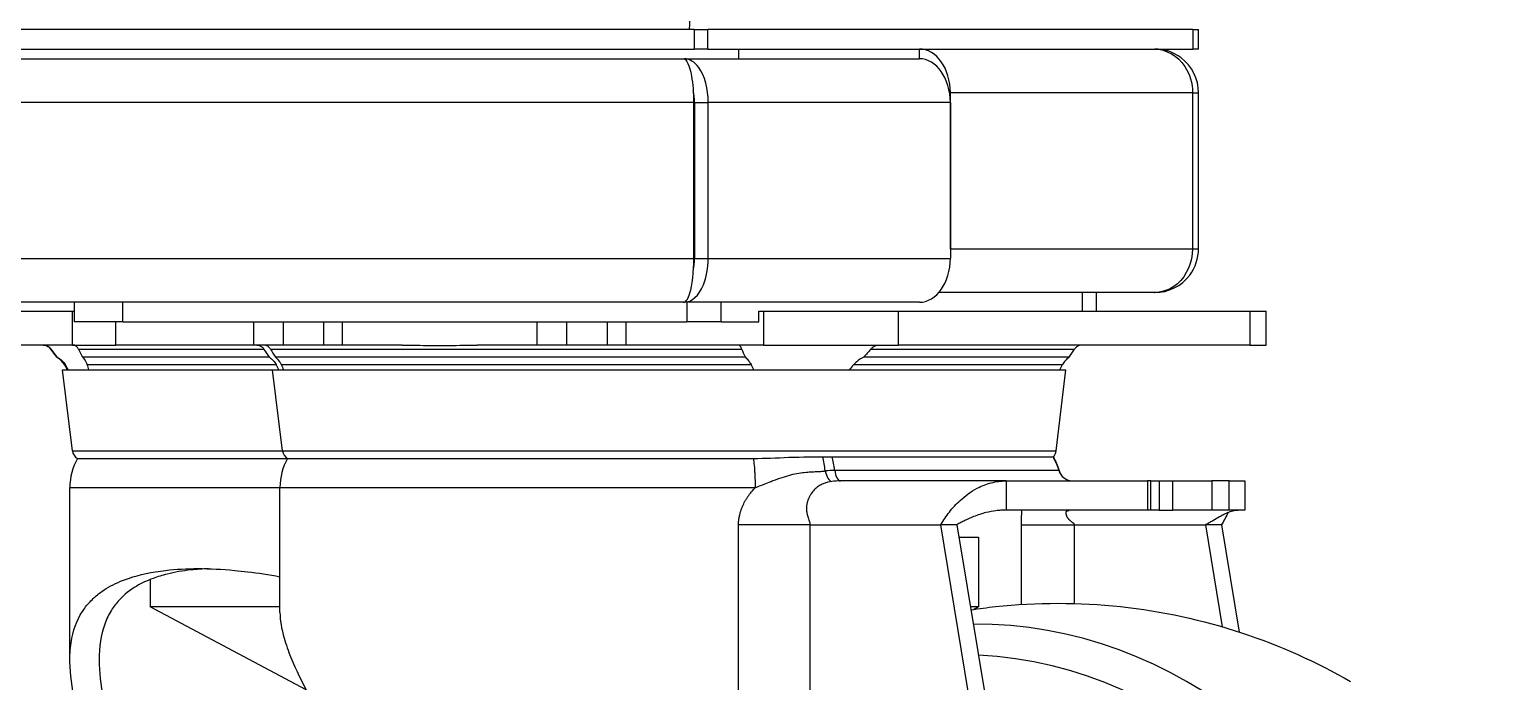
# Model space of a CAD drawing. Header units: millimetres. Extents: x 176 to 2516, y 143 to 1610.
# Drawn here: x 2351.5 to 2503, y 267.4 to 334.3 of the extents above; entities that cross this region are included whole.
import ezdxf

# ---------------------------------------------------------------- set-up
doc = ezdxf.new("R2010")
doc.units = ezdxf.units.MM
doc.layers.add('Widoczne (ISO)', color=7, linetype='Continuous', lineweight=25)

msp = doc.modelspace()

# ---------------------------------------------------------------- linework, layer by layer
at = {"layer": 'Widoczne (ISO)'}
for p, q in [((2419.77, 334.33), (2197.73, 334.33)), ((2419.77, 334.33), (2419.77, 332.33)), ((2419.77, 334.33), (2421.19, 334.33)), ((2421.19, 332.33), (2421.19, 334.33)), ((2471.02, 334.33), (2421.19, 334.33)), ((2471.02, 334.33), (2471.6, 334.33)), ((2471.02, 334.33), (2471.02, 332.33)), ((2471.6, 332.33), (2471.6, 334.33)), ((2197.73, 332.33), (2419.77, 332.33)), ((2421.19, 332.33), (2419.77, 332.33)), ((2421.19, 332.33), (2471.02, 332.33)), ((2424.38, 331.33), (2424.38, 332.33)), ((2442.92, 331.33), (2442.92, 332.33)), ((2467.1, 332.33), (2467.1, 332.33)), ((2471.6, 332.33), (2471.02, 332.33)), ((1823.28, 331.33), (2418.69, 331.33)), ((2418.69, 331.33), (2418.78, 331.33)), ((2418.78, 331.31), (2418.78, 331.33)), ((2418.78, 331.33), (2442.92, 331.33)), ((2419.72, 327.83), (2419.69, 327.83)), ((2419.72, 327.83), (2419.72, 326.83)), ((2446.1, 327.83), (2446.02, 327.83)), ((2470.98, 327.83), (2446.1, 327.83)), ((2446.1, 311.83), (2446.1, 327.83)), ((2470.98, 327.83), (2470.98, 311.83)), ((2470.98, 327.83), (2471.6, 327.83)), ((2471.6, 311.83), (2471.6, 327.83)), ((2419.72, 326.83), (1822.25, 326.83)), ((2419.72, 326.83), (2419.72, 310.83)), ((2419.81, 326.83), (2419.81, 310.83)), ((2419.81, 326.83), (2421.23, 326.83)), ((2421.23, 310.83), (2421.23, 326.83)), ((2446.1, 326.83), (2421.23, 326.83)), ((2446.1, 326.83), (2446.1, 310.83)), ((1822.25, 310.83), (2419.72, 310.83)), ((2419.81, 310.83), (2421.23, 310.83)), ((2421.23, 310.83), (2446.1, 310.83)), ((2446.1, 311.83), (2470.98, 311.83)), ((2470.98, 311.83), (2471.6, 311.83)), ((2418.69, 306.33), (1823.28, 306.33)), ((2356.1, 306.33), (2356.1, 304.33)), ((2361.1, 304.33), (2361.1, 306.33)), ((2418.69, 306.33), (2418.78, 306.33)), ((2418.78, 306.35), (2418.78, 306.33)), ((2442.92, 306.33), (2418.78, 306.33)), ((2419.03, 306.33), (2419.03, 304.33)), ((2422.57, 304.33), (2422.57, 306.33)), ((2467.06, 307.33), (2444.92, 307.33)), ((2459.64, 307.33), (2459.64, 305.43)), ((2461.1, 305.43), (2461.1, 307.33)), ((2467.06, 307.33), (2467.1, 307.33)), ((2467.1, 307.33), (2467.1, 307.33)), ((2338.02, 305.43), (2355.92, 305.43)), ((2355.92, 305.43), (2356.1, 305.43)), ((2355.92, 301.93), (2355.92, 305.43)), ((2426.44, 305.43), (2426.92, 305.43)), ((2426.44, 304.33), (2426.44, 305.43)), ((2426.92, 305.43), (2440.79, 305.43)), ((2426.92, 305.43), (2426.92, 301.93)), ((2440.79, 305.43), (2476.86, 305.43)), ((2440.79, 301.93), (2440.79, 305.43)), ((2476.86, 305.43), (2478.54, 305.43)), ((2476.86, 305.43), (2476.86, 301.93)), ((2478.54, 301.93), (2478.54, 305.43)), ((2361.1, 304.33), (2356.1, 304.33)), ((2360.37, 301.93), (2360.37, 304.33)), ((2361.1, 304.33), (2419.03, 304.33)), ((2374.51, 304.33), (2374.51, 301.93)), ((2377.56, 304.33), (2377.56, 301.93)), ((2381.72, 304.33), (2381.72, 301.93)), ((2383.66, 301.93), (2383.66, 304.33)), ((2403.63, 304.33), (2403.63, 301.93)), ((2406.68, 304.33), (2406.68, 301.93)), ((2410.84, 304.33), (2410.84, 301.93)), ((2412.78, 304.33), (2412.78, 301.93)), ((2422.57, 304.33), (2419.03, 304.33)), ((2422.57, 304.33), (2426.44, 304.33)), ((2355.92, 301.93), (2338.02, 301.93)), ((2355.92, 301.93), (2360.37, 301.93)), ((2374.51, 301.93), (2360.37, 301.93)), ((2377.56, 301.93), (2374.51, 301.93)), ((2381.72, 301.93), (2377.56, 301.93)), ((2383.66, 301.93), (2381.72, 301.93)), ((2389.79, 301.93), (2383.66, 301.93)), ((2403.63, 301.93), (2397.5, 301.93)), ((2406.68, 301.93), (2403.63, 301.93)), ((2410.84, 301.93), (2406.68, 301.93)), ((2412.78, 301.93), (2410.84, 301.93)), ((2426.92, 301.93), (2412.78, 301.93)), ((2426.92, 301.93), (2440.79, 301.93)), ((2476.86, 301.93), (2440.79, 301.93)), ((2476.86, 301.93), (2478.54, 301.93)), ((2353.71, 301.52), (2353.73, 301.52)), ((2354.32, 300.68), (2353.71, 301.52)), ((2354.36, 300.68), (2354.32, 300.68)), ((2356.54, 301.52), (2375.59, 301.52)), ((2376.15, 300.68), (2356.94, 300.68)), ((2376.25, 301.52), (2424.68, 301.52)), ((2425.04, 300.68), (2376.76, 300.68)), ((2458.3, 300.68), (2437.2, 300.68)), ((2437.92, 301.52), (2458.86, 301.52)), ((2354.9, 299.39), (2376.48, 299.39)), ((2355.91, 291.07), (2354.9, 299.39)), ((2355.09, 299.93), (2355.17, 299.93)), ((2355.4, 299.39), (2355.09, 299.93)), ((2357.4, 299.93), (2376.84, 299.93)), ((2376.48, 299.39), (2457.98, 299.39)), ((2377.48, 291.07), (2376.48, 299.39)), ((2377.36, 299.93), (2425.63, 299.93)), ((2436.17, 299.93), (2457.62, 299.93)), ((2456.97, 291.07), (2457.98, 299.39)), ((2355.91, 291.07), (2377.48, 291.07)), ((2377.48, 291.07), (2456.97, 291.07)), ((2356.44, 290.3), (2378.02, 290.3)), ((2378.02, 290.3), (2425.9, 290.3)), ((2434.11, 289.76), (2434.11, 289.76)), ((2434.13, 289.69), (2434.13, 289.69)), ((2430.21, 288.73), (2430.21, 288.73)), ((2451.82, 287.99), (2434.83, 287.99)), ((2451.82, 287.99), (2451.82, 286.63)), ((2466.68, 287.99), (2466.35, 287.99)), ((2466.68, 287.99), (2467.56, 287.99)), ((2466.68, 284.99), (2466.68, 287.99)), ((2467.56, 287.99), (2468.95, 287.99)), ((2467.56, 287.99), (2467.56, 284.99)), ((2468.95, 284.99), (2468.95, 287.99)), ((2468.95, 287.99), (2472.96, 287.99)), ((2472.96, 287.99), (2472.96, 284.99)), ((2474.76, 287.99), (2472.96, 287.99)), ((2476.34, 287.99), (2476.34, 284.99)), ((2355.65, 287.32), (2377.23, 287.32)), ((2355.65, 269.65), (2355.65, 287.32)), ((2377.23, 287.32), (2426.08, 287.32)), ((2377.23, 274.5), (2377.23, 287.32)), ((2451.82, 286.63), (2451.82, 284.99)), ((2431.38, 285.73), (2431.38, 285.73)), ((2466.68, 284.99), (2466.35, 284.99)), ((2467.56, 284.99), (2466.68, 284.99)), ((2467.56, 284.99), (2468.95, 284.99)), ((2472.96, 284.99), (2468.95, 284.99)), ((2474.76, 284.99), (2472.96, 284.99)), ((2424.34, 208.39), (2424.34, 283.49)), ((2431.67, 283.49), (2424.34, 283.49)), ((2431.67, 283.49), (2445.11, 283.49)), ((2431.67, 283.49), (2431.67, 217.86)), ((2446.77, 283.49), (2445.11, 283.49)), ((2456.6, 213.8), (2445.11, 283.49)), ((2446.77, 283.49), (2458.27, 213.8)), ((2453.37, 283.49), (2453.37, 275.31)), ((2453.37, 283.49), (2458.86, 283.49)), ((2458.86, 283.49), (2472.3, 283.49)), ((2458.86, 275.41), (2458.86, 283.49)), ((2472.3, 283.49), (2474.03, 273.02)), ((2473.96, 283.49), (2472.3, 283.49)), ((2473.96, 283.49), (2475.78, 272.48)), ((2446.98, 282.23), (2448.98, 282.23)), ((2448.98, 282.23), (2448.98, 275.05)), ((2363.9, 277.87), (2363.9, 275.05)), ((2377.23, 275.05), (2363.9, 275.05)), ((2379.93, 266.53), (2363.9, 275.05)), ((2448.98, 275.05), (2448.17, 275.05)), ((2448.51, 274.81), (2448.98, 275.05))]:
    msp.add_line(p, q, dxfattribs=at)
for centre, radius, start, end in [((2352.9, 300.93), 1, 36.2495, 89.9983), ((2353.36, 298.93), 2, 30, 61.1309), ((2356.9, 291.19), 1, 186.9027, 242.7927), ((2378.48, 291.19), 1, 186.9027, 242.7927), ((2455.98, 291.19), 1, 313.6828, 353.0973), ((2361.65, 287.32), 6, 150.2119, 179.9991), ((2383.23, 287.32), 6, 150.2119, 179.9991)]:
    msp.add_arc(centre, radius, start, end, dxfattribs=at)
for centre, major_axis, ratio, start_param, end_param in [((2442.92, 327.83), (0, 4.5), 0.707107, 4.712389, 6.283185), ((2442.92, 326.83), (0, 4.5), 0.707107, 4.712389, 6.283185), ((2418.78, 326.83), (0, -2.5), 0.414214, 1.570796, 2.079206), ((2418.69, 327.83), (0, -2.5), 0.414214, 1.570796, 1.583872), ((2418.78, 310.83), (0, 2.5), 0.414214, 4.203979, 4.712389), ((2418.78, 311.83), (0, 2.5), 0.414214, 4.286705, 4.712389), ((2442.92, 310.83), (0, -4.5), 0.707107, 0, 1.570796), ((2431.14, 287.43), (-0.11, 6), 0.367819, 4.972837, 5.23659), ((2431.77, 287.44), (0, -6), 0.423967, 1.848386, 2.10353), ((2451.48, 287.44), (0.21, -6), 0.999075, 1.812363, 2.067507), ((2433.16, 285.82), (-4.8, -1.19), 0.631923, 4.33913, 4.539483), ((2433.77, 289.41), (0.22, -1.48), 0.39496, 4.922266, 6.134953), ((2434.14, 286.49), (-3.24, -0.4), 0.447756, 4.442807, 4.726684), ((2434.83, 289.49), (0, -1.5), 0.424097, 4.989726, 6.283194), ((2456.85, 287.5), (0.4, 1.58), 0.095325, 6.117416, 6.305226), ((2456.85, 287.5), (0.4, 1.58), 0.095325, 6.117286, 6.117416), ((2458.72, 289.41), (-4.47, -0.51), 0.990359, 1.326421, 1.367792), ((2446.94, 270.19), (13.03, 14.39), 0.268217, 0.240637, 0.290406), ((2448.73, 212.93), (0, 60.36), 0.831921, 2.696241, 6.288637), ((2447.16, 212.93), (0, -57.21), 0.831921, 4.367932, 9.386415)]:
    msp.add_ellipse(centre, major_axis=major_axis, ratio=ratio, start_param=start_param, end_param=end_param, dxfattribs=at)
for points, knots in [([(2419.33, 338.33), (2419.32, 337.01), (2419.3, 335.71), (2419.29, 334.99), (2419.29, 334.56), (2419.28, 334.33), (2419.27, 334.33)], [0, 0, 0, 0, 0.990116, 0.990116, 0.990116, 1.570796, 1.570796, 1.570796, 1.570796]), ([(2467.06, 332.33), (2468.27, 332.33), (2469.46, 331.65), (2470.19, 330.54), (2470.7, 329.77), (2470.98, 328.8), (2470.98, 327.83)], [1.570796, 1.570796, 1.570796, 1.570796, 2.495158, 2.495158, 2.495158, 3.141593, 3.141593, 3.141593, 3.141593]), ([(2471.6, 327.83), (2471.6, 329.22), (2470.92, 330.59), (2469.81, 331.42), (2469.04, 332.01), (2468.07, 332.33), (2467.1, 332.33)], [-3.141593, -3.141593, -3.141593, -3.141593, -2.217231, -2.217231, -2.217231, -1.570796, -1.570796, -1.570796, -1.570796]), ([(2418.69, 331.33), (2419, 331.33), (2419.32, 330.65), (2419.51, 329.54), (2419.65, 328.77), (2419.72, 327.8), (2419.72, 326.83)], [1.570796, 1.570796, 1.570796, 1.570796, 2.495158, 2.495158, 2.495158, 3.141593, 3.141593, 3.141593, 3.141593]), ([(2421.23, 326.83), (2421.23, 328.22), (2420.86, 329.59), (2420.25, 330.42), (2419.83, 331.01), (2419.31, 331.33), (2418.78, 331.33)], [-3.141593, -3.141593, -3.141593, -3.141593, -2.217231, -2.217231, -2.217231, -1.570796, -1.570796, -1.570796, -1.570796]), ([(2419.72, 310.83), (2419.72, 309.44), (2419.56, 308.07), (2419.31, 307.24), (2419.13, 306.65), (2418.91, 306.33), (2418.69, 306.33)], [0, 0, 0, 0, 0.924362, 0.924362, 0.924362, 1.570796, 1.570796, 1.570796, 1.570796]), ([(2418.78, 306.33), (2419.53, 306.33), (2420.28, 307.01), (2420.73, 308.12), (2421.05, 308.89), (2421.23, 309.86), (2421.23, 310.83)], [-1.570796, -1.570796, -1.570796, -1.570796, -0.646434, -0.646434, -0.646434, 0, 0, 0, 0]), ([(2470.98, 311.83), (2470.98, 310.44), (2470.39, 309.07), (2469.42, 308.24), (2468.75, 307.65), (2467.91, 307.33), (2467.06, 307.33)], [0, 0, 0, 0, 0.924362, 0.924362, 0.924362, 1.570796, 1.570796, 1.570796, 1.570796]), ([(2467.1, 307.33), (2468.49, 307.33), (2469.86, 308.01), (2470.7, 309.12), (2471.28, 309.89), (2471.6, 310.86), (2471.6, 311.83)], [-1.570796, -1.570796, -1.570796, -1.570796, -0.646434, -0.646434, -0.646434, 0, 0, 0, 0]), ([(2352.91, 301.93), (2352.97, 301.93), (2353.03, 301.92), (2353.23, 301.89), (2353.37, 301.83), (2353.58, 301.69), (2353.66, 301.61), (2353.73, 301.52)], [-0.5110562, -0.5110562, -0.5110562, -0.5110562, -0.490807, -0.490807, -0.4409007, -0.4409007, -0.4044195, -0.4044195, -0.4044195, -0.4044195]), ([(2356.54, 301.52), (2356.52, 301.55), (2356.5, 301.58), (2356.42, 301.72), (2356.33, 301.81), (2356.16, 301.91), (2356.07, 301.93), (2355.98, 301.93)], [-0.273107, -0.273107, -0.273107, -0.273107, -0.2599169, -0.2599169, -0.2101218, -0.2101218, -0.1665241, -0.1665241, -0.1665241, -0.1665241]), ([(2374.86, 301.93), (2374.91, 301.93), (2374.97, 301.92), (2375.15, 301.89), (2375.27, 301.83), (2375.46, 301.69), (2375.53, 301.61), (2375.59, 301.52)], [-0.5110562, -0.5110562, -0.5110562, -0.5110562, -0.490807, -0.490807, -0.4409007, -0.4409007, -0.4044195, -0.4044195, -0.4044195, -0.4044195]), ([(2376.25, 301.52), (2376.23, 301.55), (2376.21, 301.58), (2376.11, 301.72), (2376, 301.81), (2375.79, 301.91), (2375.69, 301.93), (2375.58, 301.93)], [-0.273107, -0.273107, -0.273107, -0.273107, -0.2599169, -0.2599169, -0.2101218, -0.2101218, -0.1665241, -0.1665241, -0.1665241, -0.1665241]), ([(2389.79, 301.93), (2390.15, 301.93), (2390.58, 301.93), (2391.78, 301.91), (2392.8, 301.9), (2393.64, 301.9), (2394.49, 301.9), (2395.51, 301.91), (2396.71, 301.93), (2397.14, 301.93), (2397.5, 301.93)], [3.5953947, 3.5953947, 3.5953947, 3.5953947, 3.7240195, 3.7240195, 4.0295041, 4.0295041, 4.0295041, 4.3349887, 4.3349887, 4.4636135, 4.4636135, 4.4636135, 4.4636135]), ([(2424.68, 301.52), (2424.65, 301.61), (2424.61, 301.69), (2424.51, 301.83), (2424.44, 301.89), (2424.36, 301.92), (2424.34, 301.93), (2424.31, 301.93)], [0.4044195, 0.4044195, 0.4044195, 0.4044195, 0.4409007, 0.4409007, 0.490807, 0.490807, 0.5110562, 0.5110562, 0.5110562, 0.5110562]), ([(2437.92, 301.52), (2437.95, 301.55), (2437.97, 301.58), (2438.12, 301.72), (2438.25, 301.81), (2438.51, 301.91), (2438.64, 301.93), (2438.77, 301.93)], [-0.273107, -0.273107, -0.273107, -0.273107, -0.2599169, -0.2599169, -0.2101218, -0.2101218, -0.1665241, -0.1665241, -0.1665241, -0.1665241]), ([(2459.59, 301.93), (2459.54, 301.93), (2459.49, 301.92), (2459.3, 301.89), (2459.18, 301.83), (2458.99, 301.69), (2458.92, 301.61), (2458.86, 301.52)], [-0.5110562, -0.5110562, -0.5110562, -0.5110562, -0.490807, -0.490807, -0.4409007, -0.4409007, -0.4044195, -0.4044195, -0.4044195, -0.4044195]), ([(2354.36, 300.68), (2354.54, 300.59), (2354.71, 300.46), (2354.97, 300.21), (2355.07, 300.08), (2355.17, 299.93)], [-0.9830929, -0.9830929, -0.9830929, -0.9830929, -0.9047023, -0.9047023, -0.8385511, -0.8385511, -0.8385511, -0.8385511]), ([(2356.94, 300.68), (2357.08, 300.56), (2357.19, 300.41), (2357.33, 300.14), (2357.37, 300.04), (2357.4, 299.93)], [0.4492188, 0.4492188, 0.4492188, 0.4492188, 0.5385349, 0.5385349, 0.5858968, 0.5858968, 0.5858968, 0.5858968]), ([(2376.15, 300.68), (2376.31, 300.59), (2376.45, 300.46), (2376.67, 300.21), (2376.76, 300.08), (2376.84, 299.93)], [-0.9830929, -0.9830929, -0.9830929, -0.9830929, -0.9047023, -0.9047023, -0.8385511, -0.8385511, -0.8385511, -0.8385511]), ([(2376.76, 300.68), (2376.93, 300.56), (2377.07, 300.41), (2377.26, 300.14), (2377.31, 300.04), (2377.36, 299.93)], [0.4492188, 0.4492188, 0.4492188, 0.4492188, 0.5385349, 0.5385349, 0.5858968, 0.5858968, 0.5858968, 0.5858968]), ([(2425.04, 300.68), (2425.16, 300.59), (2425.27, 300.46), (2425.38, 300.32), (2425.39, 300.31), (2425.4, 300.3)], [-0.98309294, -0.98309294, -0.98309294, -0.98309294, -0.90470229, -0.90470229, -0.89938846, -0.89938846, -0.89938846, -0.89938846]), ([(2437.2, 300.68), (2436.93, 300.56), (2436.69, 300.41), (2436.37, 300.14), (2436.26, 300.04), (2436.17, 299.93)], [0.4492188, 0.4492188, 0.4492188, 0.4492188, 0.5385349, 0.5385349, 0.5858968, 0.5858968, 0.5858968, 0.5858968]), ([(2458.3, 300.68), (2458.15, 300.59), (2458.01, 300.46), (2457.79, 300.21), (2457.69, 300.08), (2457.62, 299.93)], [-0.9830929, -0.9830929, -0.9830929, -0.9830929, -0.9047023, -0.9047023, -0.8385511, -0.8385511, -0.8385511, -0.8385511]), ([(2425.9, 290.3), (2427.02, 290.3), (2428.2, 290.37), (2431.05, 290.47), (2432.09, 290.44), (2433, 290.47)], [0.0000025, 0.0000025, 0.0000025, 0.0000025, 0.3430046, 0.3430046, 0.7437131, 0.7437131, 0.7437131, 0.7437131]), ([(2426.08, 287.32), (2426.08, 287.58), (2426.07, 287.83), (2426.07, 288.09), (2426.06, 288.22), (2426.06, 288.35), (2426.05, 288.48), (2426.05, 288.54), (2426.05, 288.61), (2426.04, 288.67), (2426.04, 288.7), (2426.04, 288.74), (2426.04, 288.77), (2426.04, 288.78), (2426.04, 288.8), (2426.04, 288.82), (2426.04, 288.82), (2426.03, 288.83), (2426.03, 288.84), (2426.03, 288.84), (2426.03, 288.85), (2426.03, 288.85), (2426.03, 288.86), (2426.03, 288.86), (2426.03, 288.87), (2426.01, 289.23), (2425.99, 289.53), (2425.96, 289.77), (2425.94, 290.01), (2425.92, 290.18), (2425.9, 290.3)], [0, 0, 0, 0, 0.25, 0.25, 0.25, 0.375, 0.375, 0.375, 0.4375, 0.4375, 0.4375, 0.46875, 0.46875, 0.46875, 0.484375, 0.484375, 0.484375, 0.492188, 0.492188, 0.492188, 0.496094, 0.496094, 0.496094, 0.5, 0.5, 0.5, 0.75, 0.75, 0.75, 1, 1, 1, 1]), ([(2433, 290.47), (2433.16, 290.47), (2433.32, 290.48), (2433.64, 290.48), (2433.8, 290.48), (2433.96, 290.48)], [0.0000017, 0.0000017, 0.0000017, 0.0000017, 0.0523569, 0.0523569, 0.1047368, 0.1047368, 0.1047368, 0.1047368]), ([(2433.96, 290.48), (2435.56, 290.48), (2437.1, 290.48), (2440.07, 290.48), (2441.48, 290.48), (2443.72, 290.48), (2444.58, 290.48), (2446.5, 290.48), (2447.53, 290.48), (2449.03, 290.48), (2449.55, 290.48), (2450.55, 290.48), (2451.02, 290.48), (2452.24, 290.48), (2452.94, 290.48), (2454.01, 290.48), (2454.42, 290.48), (2455.32, 290.48), (2455.75, 290.48), (2456.37, 290.48), (2456.57, 290.48), (2456.64, 290.48)], [0.000003, 0.000003, 0.000003, 0.000003, 0.528833, 0.528833, 1.058019, 1.058019, 1.41087, 1.41087, 1.881121, 1.881121, 2.149773, 2.149773, 2.418425, 2.418425, 2.888703, 2.888703, 3.241592, 3.241592, 3.770775, 3.770775, 4.299694, 4.299694, 4.299694, 4.299694]), ([(2456.64, 290.48), (2456.65, 290.48), (2456.66, 290.48), (2456.66, 290.48), (2456.66, 290.48), (2456.66, 290.48)], [0.00033907, 0.00033907, 0.00033907, 0.00033907, 0.05228118, 0.05228118, 0.06362023, 0.06362023, 0.06362023, 0.06362023]), ([(2426.08, 287.32), (2426.36, 287.42), (2426.65, 287.54), (2426.96, 287.66), (2427.2, 287.75), (2427.44, 287.84), (2427.69, 287.94), (2427.76, 287.97), (2427.84, 288), (2427.91, 288.03), (2428.21, 288.14), (2428.51, 288.25), (2428.83, 288.36), (2429.12, 288.45), (2429.42, 288.54), (2429.72, 288.62), (2429.99, 288.69), (2430.26, 288.75), (2430.54, 288.79), (2430.79, 288.83), (2431.04, 288.87), (2431.28, 288.89), (2431.5, 288.91), (2431.72, 288.92), (2431.92, 288.94), (2432.11, 288.94), (2432.29, 288.95), (2432.46, 288.96), (2432.46, 288.96), (2432.46, 288.96), (2432.47, 288.96), (2432.61, 288.97), (2432.76, 288.97), (2432.89, 288.98), (2433.02, 288.99), (2433.13, 289), (2433.25, 289.02)], [0, 0, 0, 0, 0.140901, 0.140901, 0.140901, 0.25, 0.25, 0.25, 0.281599, 0.281599, 0.281599, 0.407242, 0.407242, 0.407242, 0.520597, 0.520597, 0.520597, 0.623088, 0.623088, 0.623088, 0.715679, 0.715679, 0.715679, 0.798841, 0.798841, 0.798841, 0.873259, 0.873259, 0.873259, 0.875, 0.875, 0.875, 0.940169, 0.940169, 0.940169, 1, 1, 1, 1]), ([(2433.91, 287.93), (2433.65, 287.9), (2433.38, 287.84), (2432.99, 287.69), (2432.86, 287.63), (2432.65, 287.51), (2432.58, 287.47), (2432.48, 287.39), (2432.43, 287.36), (2432.38, 287.31), (2432.34, 287.29), (2432.33, 287.27), (2432.18, 287.15), (2432.07, 287.02), (2431.9, 286.82), (2431.85, 286.75), (2431.78, 286.64), (2431.76, 286.61), (2431.71, 286.53), (2431.69, 286.49), (2431.62, 286.38), (2431.59, 286.3), (2431.53, 286.19), (2431.51, 286.13), (2431.49, 286.07), (2431.48, 286.04), (2431.47, 286.02), (2431.47, 286.01), (2431.43, 285.92), (2431.41, 285.84), (2431.38, 285.72), (2431.37, 285.69), (2431.36, 285.62), (2431.35, 285.58), (2431.33, 285.42), (2431.32, 285.29), (2431.32, 285.1), (2431.32, 285), (2431.33, 284.88), (2431.34, 284.83), (2431.35, 284.8), (2431.35, 284.79), (2431.35, 284.78), (2431.35, 284.77), (2431.36, 284.72), (2431.37, 284.65), (2431.39, 284.56), (2431.4, 284.52), (2431.41, 284.49), (2431.41, 284.48), (2431.41, 284.48), (2431.41, 284.47), (2431.42, 284.44), (2431.43, 284.41), (2431.45, 284.35), (2431.46, 284.32), (2431.47, 284.29), (2431.47, 284.27), (2431.48, 284.25), (2431.49, 284.23), (2431.49, 284.23), (2431.52, 284.12), (2431.55, 284.04), (2431.58, 283.94), (2431.59, 283.91), (2431.6, 283.87), (2431.61, 283.85), (2431.61, 283.83), (2431.62, 283.82), (2431.62, 283.82), (2431.62, 283.82), (2431.65, 283.69), (2431.67, 283.59), (2431.67, 283.49)], [0, 0, 0, 0, 0.125, 0.125, 0.1875, 0.1875, 0.21875, 0.21875, 0.234375, 0.2421875, 0.2421875, 0.25, 0.25, 0.3125, 0.3125, 0.34375, 0.34375, 0.359375, 0.359375, 0.375, 0.375, 0.40625, 0.40625, 0.421875, 0.4296875, 0.4335938, 0.4335938, 0.4375, 0.4375, 0.46875, 0.46875, 0.484375, 0.484375, 0.5, 0.5, 0.5625, 0.5625, 0.59375, 0.609375, 0.6171875, 0.6210938, 0.6230469, 0.6230469, 0.625, 0.625, 0.65625, 0.671875, 0.6796875, 0.6835938, 0.6855469, 0.6855469, 0.6875, 0.6875, 0.71875, 0.71875, 0.734375, 0.734375, 0.7421875, 0.7460938, 0.7460938, 0.75, 0.75, 0.8125, 0.8125, 0.84375, 0.84375, 0.859375, 0.8671875, 0.8710938, 0.8710938, 0.875, 0.875, 1, 1, 1, 1]), ([(2434.21, 289.08), (2435.65, 289.08), (2437.05, 289.08), (2438.4, 289.08), (2440.01, 289.08), (2441.55, 289.08), (2443, 289.08), (2443.11, 289.08), (2443.23, 289.08), (2443.35, 289.08), (2444.67, 289.08), (2445.91, 289.08), (2447.07, 289.08), (2448.34, 289.08), (2449.5, 289.08), (2450.55, 289.08), (2451.6, 289.08), (2452.54, 289.08), (2453.36, 289.08), (2454.11, 289.08), (2454.76, 289.08), (2455.3, 289.08), (2455.35, 289.08), (2455.4, 289.08), (2455.44, 289.08), (2456.01, 289.08), (2456.45, 289.08), (2456.76, 289.08), (2457.01, 289.08), (2457.18, 289.08), (2457.25, 289.08)], [0.0000002, 0.0000002, 0.0000002, 0.0000002, 0.1092509, 0.1092509, 0.1092509, 0.2395036, 0.2395036, 0.2395036, 0.25, 0.25, 0.25, 0.3697571, 0.3697571, 0.3697571, 0.5, 0.5, 0.5, 0.6302634, 0.6302634, 0.6302634, 0.75, 0.75, 0.75, 0.7605123, 0.7605123, 0.7605123, 0.8907697, 0.8907697, 0.8907697, 1, 1, 1, 1]), ([(2445.11, 283.49), (2445.24, 283.71), (2445.38, 283.93), (2445.68, 284.37), (2445.84, 284.59), (2446.34, 285.22), (2446.71, 285.62), (2447.37, 286.23), (2447.65, 286.46), (2448.23, 286.88), (2448.54, 287.07), (2449.32, 287.48), (2449.8, 287.67), (2450.55, 287.86), (2450.8, 287.91), (2451.31, 287.98), (2451.56, 287.99), (2451.82, 287.99)], [0, 0, 0, 0, 0.0814557, 0.0814557, 0.1629097, 0.1629097, 0.3260401, 0.3260401, 0.4346854, 0.4346854, 0.5435822, 0.5435822, 0.7070911, 0.7070911, 0.7887335, 0.7887335, 0.8703777, 0.8703777, 0.8703777, 0.8703777]), ([(2451.82, 287.99), (2453.4, 287.99), (2456.48, 287.99), (2460.87, 287.99), (2464.11, 287.99), (2465.85, 287.99), (2466.35, 287.99)], [0, 0, 0, 0, 0.1, 0.2, 0.3, 0.3419521, 0.3419521, 0.3419521, 0.3419521]), ([(2457.25, 289.08), (2457.29, 288.94), (2457.35, 288.79), (2457.44, 288.65), (2457.63, 288.38), (2457.91, 288.17), (2458.22, 288.07), (2458.37, 288.02), (2458.53, 287.99), (2458.67, 287.99)], [0, 0, 0, 0, 0.25, 0.25, 0.25, 0.75, 0.75, 0.75, 0.9923316, 0.9923316, 0.9923316, 0.9923316]), ([(2457.27, 289.05), (2457.29, 288.99), (2457.31, 288.92), (2457.38, 288.77), (2457.43, 288.69), (2457.55, 288.51), (2457.63, 288.42), (2457.84, 288.25), (2457.97, 288.17), (2458.25, 288.05), (2458.41, 288.01), (2458.61, 287.99), (2458.64, 287.99), (2458.67, 287.99)], [0, 0, 0, 0, 0.0307476, 0.0307476, 0.0618563, 0.0618563, 0.1003565, 0.1003565, 0.1465661, 0.1465661, 0.1958188, 0.1958188, 0.2062059, 0.2062059, 0.2062059, 0.2062059]), ([(2474.76, 287.99), (2474.94, 287.99), (2475.58, 287.99), (2476.2, 287.99), (2476.34, 287.99), (2476.34, 287.99)], [0.6636363, 0.6636363, 0.6636363, 0.6636363, 0.7, 0.8, 0.8681214, 0.8681214, 0.8681214, 0.8681214]), ([(2424.34, 283.49), (2424.34, 283.64), (2424.35, 283.79), (2424.37, 284.01), (2424.39, 284.13), (2424.41, 284.26), (2424.42, 284.32), (2424.43, 284.36), (2424.43, 284.37), (2424.47, 284.56), (2424.51, 284.72), (2424.59, 284.97), (2424.64, 285.09), (2424.69, 285.24), (2424.72, 285.3), (2424.73, 285.34), (2424.74, 285.36), (2424.83, 285.55), (2424.91, 285.73), (2425.05, 285.98), (2425.12, 286.1), (2425.2, 286.22), (2425.25, 286.3), (2425.28, 286.34), (2425.53, 286.72), (2425.79, 287.03), (2426.08, 287.32)], [0, 0, 0, 0, 0.125, 0.125, 0.1875, 0.21875, 0.234375, 0.234375, 0.25, 0.25, 0.375, 0.375, 0.4375, 0.46875, 0.484375, 0.484375, 0.5, 0.5, 0.625, 0.625, 0.6875, 0.71875, 0.71875, 0.75, 0.75, 1, 1, 1, 1]), ([(2451.82, 284.99), (2451.65, 284.99), (2451.47, 284.99), (2451.13, 284.97), (2450.96, 284.95), (2450.45, 284.88), (2450.11, 284.82), (2449.56, 284.69), (2449.34, 284.62), (2448.91, 284.48), (2448.7, 284.41), (2448.19, 284.2), (2447.89, 284.07), (2447.46, 283.86), (2447.32, 283.79), (2447.04, 283.64), (2446.91, 283.57), (2446.77, 283.49)], [-0.5590127, -0.5590127, -0.5590127, -0.5590127, -0.506666, -0.506666, -0.4543202, -0.4543202, -0.349485, -0.349485, -0.2796642, -0.2796642, -0.2097645, -0.2097645, -0.1048107, -0.1048107, -0.0524058, -0.0524058, 0, 0, 0, 0]), ([(2466.35, 284.99), (2465.85, 284.99), (2464.11, 284.99), (2460.87, 284.99), (2456.48, 284.99), (2453.4, 284.99), (2451.82, 284.99)], [-0.3419521, -0.3419521, -0.3419521, -0.3419521, -0.3, -0.2, -0.1, 0, 0, 0, 0]), ([(2453.42, 284.99), (2453.41, 284.79), (2453.4, 284.58), (2453.39, 284.38), (2453.38, 284.08), (2453.37, 283.78), (2453.37, 283.49)], [0.616192, 0.616192, 0.616192, 0.616192, 0.7723109, 0.7723109, 0.7723109, 1, 1, 1, 1]), ([(2458.86, 283.49), (2458.86, 283.51), (2458.85, 283.53), (2458.83, 283.56), (2458.83, 283.57), (2458.8, 283.6), (2458.79, 283.61), (2458.78, 283.62), (2458.77, 283.63), (2458.76, 283.63), (2458.76, 283.63), (2458.76, 283.64), (2458.76, 283.64), (2458.74, 283.65), (2458.73, 283.66), (2458.71, 283.67), (2458.7, 283.68), (2458.7, 283.69), (2458.69, 283.69), (2458.69, 283.69), (2458.65, 283.72), (2458.62, 283.75), (2458.57, 283.78), (2458.55, 283.8), (2458.53, 283.81), (2458.52, 283.82), (2458.51, 283.83), (2458.5, 283.84), (2458.5, 283.84), (2458.5, 283.84), (2458.45, 283.88), (2458.41, 283.91), (2458.35, 283.97), (2458.33, 283.99), (2458.3, 284.01), (2458.29, 284.03), (2458.27, 284.04), (2458.27, 284.05), (2458.26, 284.05), (2458.26, 284.06), (2458.24, 284.08), (2458.22, 284.11), (2458.18, 284.16), (2458.17, 284.18), (2458.14, 284.22), (2458.13, 284.25), (2458.11, 284.29), (2458.1, 284.3), (2458.09, 284.32), (2458.09, 284.33), (2458.08, 284.35), (2458.08, 284.36), (2458.07, 284.36), (2458.06, 284.39), (2458.05, 284.41), (2458.04, 284.46), (2458.04, 284.47), (2458.03, 284.5), (2458.02, 284.52), (2458.01, 284.56), (2458.01, 284.59), (2458, 284.63), (2458, 284.65), (2458, 284.67), (2458, 284.68), (2458, 284.69), (2458, 284.7), (2458, 284.7), (2458, 284.7), (2457.99, 284.71), (2457.99, 284.73), (2458, 284.77), (2458, 284.78), (2458, 284.8), (2458, 284.81), (2458.01, 284.82), (2458.01, 284.82), (2458.01, 284.83), (2458.01, 284.83), (2458.01, 284.83), (2458.01, 284.84), (2458.02, 284.85), (2458.03, 284.87), (2458.04, 284.88), (2458.05, 284.89), (2458.06, 284.9), (2458.07, 284.91), (2458.09, 284.92), (2458.11, 284.93), (2458.14, 284.94), (2458.16, 284.95), (2458.21, 284.96), (2458.26, 284.97), (2458.31, 284.97)], [0, 0, 0, 0, 0.0625, 0.0625, 0.125, 0.125, 0.15625, 0.15625, 0.171875, 0.171875, 0.179687, 0.179687, 0.1875, 0.1875, 0.21875, 0.21875, 0.234375, 0.242187, 0.242187, 0.25, 0.25, 0.3125, 0.3125, 0.34375, 0.34375, 0.359375, 0.367187, 0.371094, 0.371094, 0.375, 0.375, 0.4375, 0.4375, 0.46875, 0.46875, 0.484375, 0.492187, 0.496094, 0.496094, 0.5, 0.5, 0.53125, 0.53125, 0.5625, 0.5625, 0.59375, 0.59375, 0.609375, 0.609375, 0.617187, 0.621094, 0.621094, 0.625, 0.625, 0.65625, 0.65625, 0.671875, 0.671875, 0.6875, 0.6875, 0.71875, 0.71875, 0.734375, 0.734375, 0.742187, 0.746094, 0.748047, 0.748047, 0.75, 0.75, 0.78125, 0.78125, 0.796875, 0.796875, 0.804687, 0.804687, 0.808594, 0.810547, 0.811523, 0.811523, 0.8125, 0.8125, 0.84375, 0.84375, 0.859375, 0.859375, 0.875, 0.875, 0.90625, 0.90625, 0.9375, 0.9375, 1, 1, 1, 1]), ([(2472.3, 283.49), (2472.43, 283.57), (2472.56, 283.64), (2472.81, 283.78), (2472.93, 283.86), (2473.29, 284.07), (2473.52, 284.2), (2473.88, 284.41), (2474.02, 284.48), (2474.3, 284.62), (2474.43, 284.68), (2474.76, 284.82), (2474.95, 284.88), (2475.22, 284.95), (2475.31, 284.97), (2475.5, 284.99), (2475.59, 284.99), (2475.68, 284.99)], [-0.5590235, -0.5590235, -0.5590235, -0.5590235, -0.5066759, -0.5066759, -0.4543292, -0.4543292, -0.3494923, -0.3494923, -0.2796702, -0.2796702, -0.209769, -0.209769, -0.1048129, -0.1048129, -0.0524069, -0.0524069, -0.000001, -0.000001, -0.000001, -0.000001]), ([(2476.34, 284.99), (2476.34, 284.99), (2476.2, 284.99), (2475.58, 284.99), (2474.94, 284.99), (2474.76, 284.99)], [-0.8681214, -0.8681214, -0.8681214, -0.8681214, -0.8, -0.7, -0.6636363, -0.6636363, -0.6636363, -0.6636363]), ([(2474.63, 284.77), (2474.54, 284.57), (2474.44, 284.36), (2474.22, 283.93), (2474.1, 283.71), (2473.96, 283.49)], [0.7111611, 0.7111611, 0.7111611, 0.7111611, 0.7887402, 0.7887402, 0.870385, 0.870385, 0.870385, 0.870385]), ([(2363.49, 247.09), (2363, 248.09), (2362.52, 249.09), (2361.61, 251.01), (2361.17, 251.94), (2359.98, 254.57), (2359.26, 256.23), (2358.22, 258.83), (2357.86, 259.8), (2357.11, 261.92), (2356.76, 263.06), (2356.32, 264.75), (2356.18, 265.33), (2355.78, 267.31), (2355.63, 268.64), (2355.66, 270.56), (2355.73, 271.22), (2356.08, 273.01), (2356.51, 274.04), (2357.43, 275.28), (2357.72, 275.61), (2358.32, 276.18), (2358.62, 276.42), (2359.51, 277.05), (2360.15, 277.39), (2361.91, 278.12), (2363.11, 278.45), (2364.79, 278.72), (2365.13, 278.77), (2366.53, 278.93), (2367.65, 278.99), (2368.84, 278.99)], [0, 0, 0, 0, 0.391249, 0.391249, 0.765955, 0.765955, 1.467054, 1.467054, 1.900162, 1.900162, 2.440361, 2.440361, 2.732408, 2.732408, 3.468233, 3.468233, 3.88284, 3.88284, 4.657662, 4.657662, 4.958116, 4.958116, 5.216398, 5.216398, 5.659355, 5.659355, 6.311496, 6.311496, 6.472992, 6.472992, 6.955303, 6.955303, 6.955303, 6.955303]), ([(2369.9, 278.98), (2369.28, 278.96), (2368.68, 278.91), (2367.23, 278.76), (2366.41, 278.62), (2365.15, 278.3), (2364.66, 278.16), (2363.59, 277.76), (2363.03, 277.5), (2361.82, 276.79), (2361.22, 276.31), (2360.41, 275.44), (2360.15, 275.09), (2359.64, 274.28), (2359.41, 273.8), (2358.83, 272.2), (2358.65, 270.96), (2358.65, 268.38), (2358.81, 267.06), (2359.19, 265.08), (2359.32, 264.51), (2359.74, 262.83), (2360.07, 261.71), (2360.76, 259.6), (2361.09, 258.65), (2362.05, 256.08), (2362.71, 254.44), (2364.19, 250.91), (2365.03, 249.02), (2365.9, 247.09)], [-6.429939, -6.429939, -6.429939, -6.429939, -6.170542, -6.170542, -5.777941, -5.777941, -5.514031, -5.514031, -5.15773, -5.15773, -4.669895, -4.669895, -4.383161, -4.383161, -4.03252, -4.03252, -3.27553, -3.27553, -2.587552, -2.587552, -2.313218, -2.313218, -1.803706, -1.803706, -1.393867, -1.393867, -0.728763, -0.728763, 0, 0, 0, 0]), ([(2368.84, 278.99), (2370.03, 278.99), (2371.28, 278.93), (2373.02, 278.77), (2373.46, 278.72), (2374.99, 278.54), (2376.1, 278.37), (2377.23, 278.16)], [0.000001, 0.000001, 0.000001, 0.000001, 0.480528, 0.480528, 0.641427, 0.641427, 1.029115, 1.029115, 1.029115, 1.029115]), ([(2377.23, 274.5), (2377.23, 273.7), (2377.38, 272.82), (2377.85, 271.21), (2378.08, 270.55), (2378.86, 268.63), (2379.51, 267.3), (2380.58, 265.31), (2380.9, 264.74), (2381.85, 263.05), (2382.53, 261.91), (2383.82, 259.79), (2384.42, 258.82), (2386.05, 256.22), (2387.11, 254.56), (2388.79, 251.94), (2389.39, 251.01), (2390.62, 249.09), (2391.25, 248.09), (2391.89, 247.09)], [2.410759, 2.410759, 2.410759, 2.410759, 3.060661, 3.060661, 3.473498, 3.473498, 4.205416, 4.205416, 4.49591, 4.49591, 5.03325, 5.03325, 5.464066, 5.464066, 6.161401, 6.161401, 6.534074, 6.534074, 6.923183, 6.923183, 6.923183, 6.923183]), ([(2448.21, 274.76), (2449.05, 274.89), (2449.89, 275), (2454.99, 275.54), (2459.33, 275.54), (2467.84, 274.63), (2472.02, 273.72), (2479.97, 271.1), (2483.74, 269.4), (2487.22, 267.4)], [1.4464653, 1.4464653, 1.4464653, 1.4464653, 1.4817261, 1.4817261, 1.6598666, 1.6598666, 1.838007, 1.838007, 2.0161475, 2.0161475, 2.0161475, 2.0161475])]:
    msp.add_open_spline(points, degree=3, knots=knots, dxfattribs=at)
for points in [[(2419.72, 327.83), (2419.72, 327.84), (2419.72, 327.85), (2419.72, 327.86)], [(2354.36, 300.68), (2354.15, 300.95), (2353.94, 301.23), (2353.73, 301.52)], [(2356.54, 301.52), (2356.68, 301.23), (2356.81, 300.95), (2356.94, 300.68)], [(2376.15, 300.68), (2375.97, 300.95), (2375.78, 301.23), (2375.59, 301.52)], [(2376.25, 301.52), (2376.43, 301.23), (2376.59, 300.95), (2376.76, 300.68)], [(2425.04, 300.68), (2424.92, 300.95), (2424.79, 301.23), (2424.68, 301.52)], [(2425.4, 300.3), (2425.48, 300.19), (2425.56, 300.07), (2425.63, 299.93)], [(2437.92, 301.52), (2437.69, 301.23), (2437.44, 300.95), (2437.2, 300.68)], [(2458.3, 300.68), (2458.48, 300.95), (2458.67, 301.23), (2458.86, 301.52)], [(2355.5, 299.39), (2355.39, 299.57), (2355.28, 299.75), (2355.17, 299.93)], [(2357.4, 299.93), (2357.47, 299.75), (2357.52, 299.57), (2357.58, 299.39)], [(2377.11, 299.39), (2377.02, 299.57), (2376.93, 299.75), (2376.84, 299.93)], [(2377.36, 299.93), (2377.44, 299.75), (2377.52, 299.57), (2377.6, 299.39)], [(2425.92, 299.39), (2425.82, 299.57), (2425.72, 299.75), (2425.63, 299.93)], [(2436.17, 299.93), (2436.02, 299.75), (2435.87, 299.57), (2435.71, 299.39)], [(2457.34, 299.39), (2457.43, 299.57), (2457.52, 299.75), (2457.62, 299.93)], [(2456.66, 290.48), (2456.92, 290.03), (2457.13, 289.55), (2457.27, 289.05)], [(2466.35, 287.99), (2466.35, 286.99), (2466.35, 285.99), (2466.35, 284.99)], [(2474.76, 284.99), (2474.76, 285.99), (2474.76, 286.99), (2474.76, 287.99)]]:
    msp.add_open_spline(points, degree=3, dxfattribs=at)

doc.saveas('drawing.dxf')
